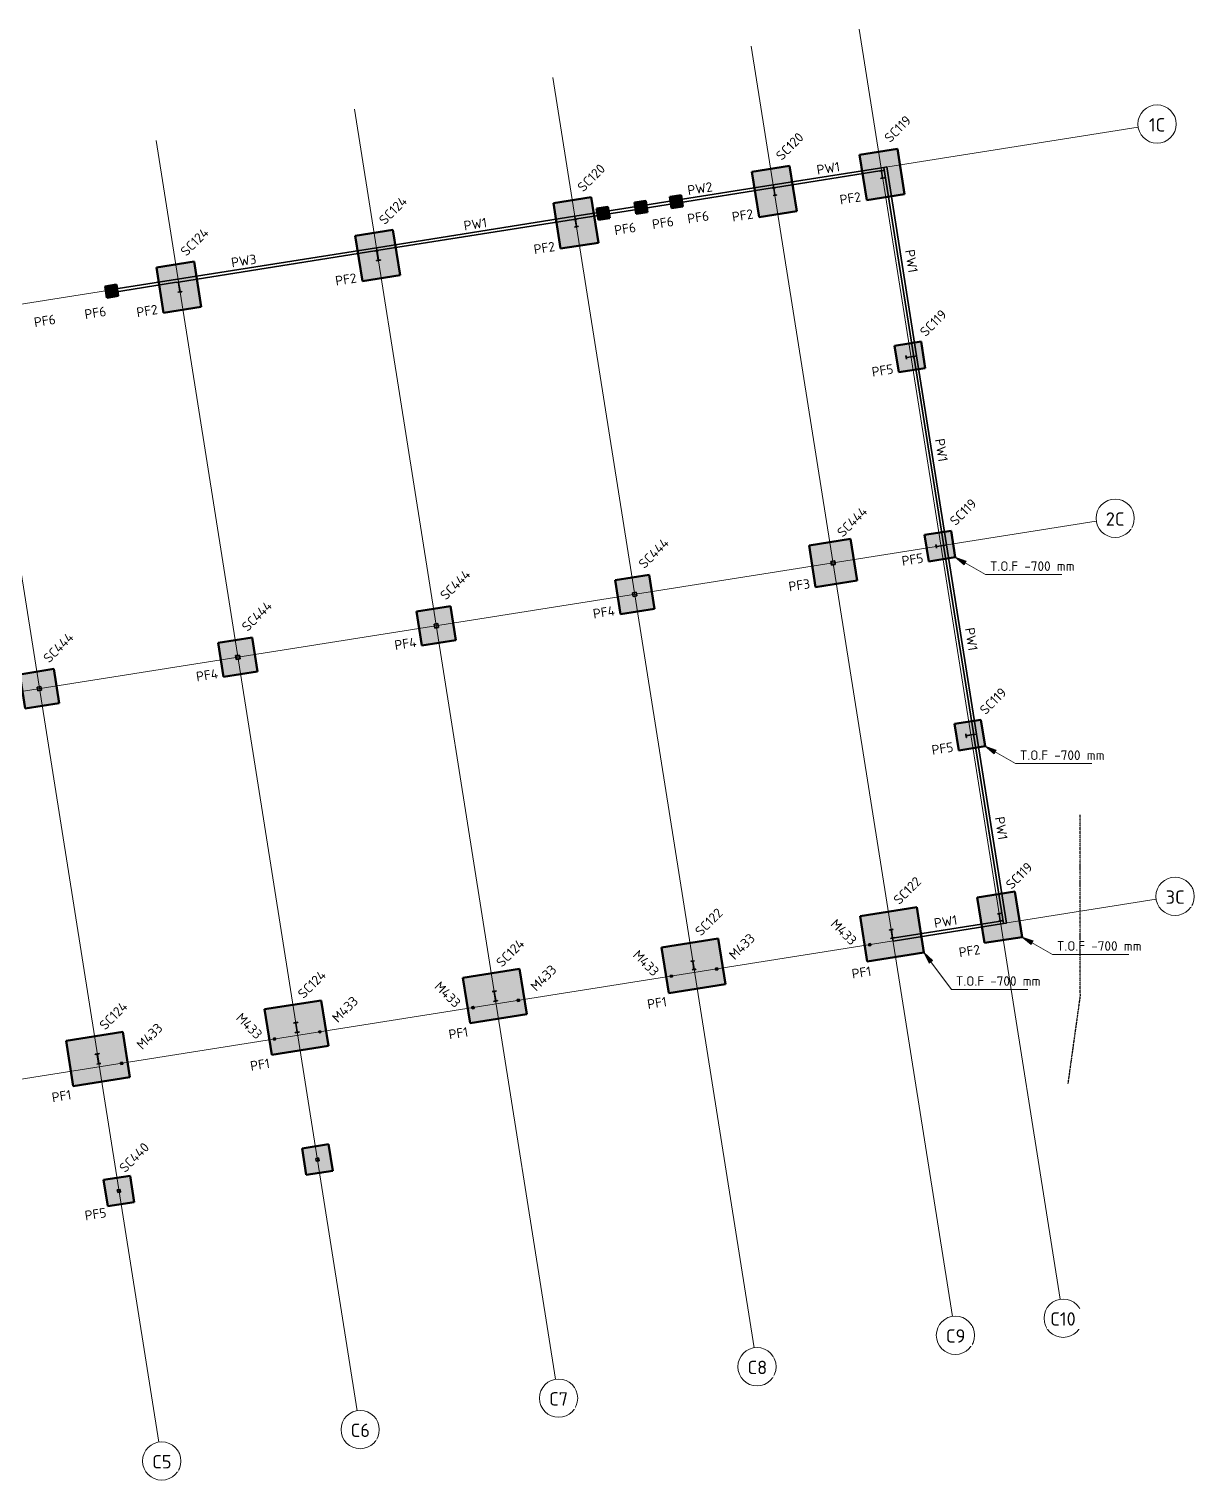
# Model space of a CAD drawing. Header units: millimetres. Extents: x 705 to 138461, y 9938 to 4059809.
# Drawn here: x 77425 to 138461, y 3983849 to 4059809 of the extents above; entities that cross this region are included whole.
import ezdxf

# ---------------------------------------------------------------- set-up
doc = ezdxf.new("R2010")
doc.units = ezdxf.units.MM
doc.linetypes.add('Boundary', pattern=[16, 5, -2, 5, -2, 0, -2])
doc.linetypes.add('Hidden Half', pattern=[3, 2, -1])
for name, color, linetype, lineweight in [('A-200-A_WALL', 211, 'Continuous', 18), ('A-200-M_WALL_EXT', 113, 'Continuous', 13), ('C-910-M_SITE_BOUND', 91, 'Boundary', 25), ('S-160-A_FOUND', 171, 'Continuous', 18), ('S-160-M_FOUND', 171, 'Continuous', 13), ('S-280-A_COLUMN', 171, 'Continuous', 18), ('S-280-M_COLUMN', 52, 'Continuous', 13), ('S-280-MH_COLUMN', 52, 'Hidden Half', 13), ('Z-030-M_GRID', 191, 'Continuous', 13), ('Z-033_T_GRIDREF', 31, 'Continuous', 13), ('Z-046-A_SPOT_ELEV', 111, 'Continuous', 13)]:
    doc.layers.add(name, color=color, linetype=linetype, lineweight=lineweight)
doc.styles.add('ISOCPEUR_1', font='isocpeur.ttf', dxfattribs={"height": 700})
doc.styles.add('ISOCPEUR_2', font='isocpeur.ttf', dxfattribs={"height": 500})

# ---------------------------------------------------------------- blocks, each defined once
blk = doc.blocks.new('NRP_Column-Steel-SHS - SC444 - 200x200x6_0SHS-3967239-S1_001 - FOUNDATION PLAN - PART 3')
at = {"layer": 'S-280-M_COLUMN', "lineweight": 35}
for p, q in [((100, 100), (-100, 100)), ((-100, 100), (-100, -100)), ((-94, -94), (-94, 94)), ((-94, 94), (94, 94)), ((94, 94), (94, -94)), ((100, -100), (100, 100)), ((-100, -100), (100, -100)), ((94, -94), (-94, -94))]:
    blk.add_line(p, q, dxfattribs=at)
blk = doc.blocks.new('NRP_Column-Steel-SHS - SC444 - 200x200x6_0SHS-3967240-S1_001 - FOUNDATION PLAN - PART 3')
at = {"layer": 'S-280-M_COLUMN', "lineweight": 35}
for p, q in [((100, 100), (-100, 100)), ((-100, 100), (-100, -100)), ((-94, -94), (-94, 94)), ((-94, 94), (94, 94)), ((94, 94), (94, -94)), ((100, -100), (100, 100)), ((-100, -100), (100, -100)), ((94, -94), (-94, -94))]:
    blk.add_line(p, q, dxfattribs=at)
blk = doc.blocks.new('NRP_Column-Steel-SHS - SC444 - 200x200x6_0SHS-3926509-S1_001 - FOUNDATION PLAN - PART 3')
at = {"layer": 'S-280-M_COLUMN', "lineweight": 35}
for p, q in [((100, 100), (-100, 100)), ((-100, 100), (-100, -100)), ((-94, -94), (-94, 94)), ((-94, 94), (94, 94)), ((94, 94), (94, -94)), ((100, -100), (100, 100)), ((-100, -100), (100, -100)), ((94, -94), (-94, -94))]:
    blk.add_line(p, q, dxfattribs=at)
blk = doc.blocks.new('NRP_Column-Steel-SHS - SC440 - 150x150x5_0SHS-4139702-S1_001 - FOUNDATION PLAN - PART 3')
at = {"layer": 'S-280-M_COLUMN', "lineweight": 35}
for p, q in [((75, 75), (-75, 75)), ((-75, 75), (-75, -75)), ((-70, -70), (-70, 70)), ((-70, 70), (70, 70)), ((70, 70), (70, -70)), ((75, -75), (75, 75)), ((-75, -75), (75, -75)), ((70, -70), (-70, -70))]:
    blk.add_line(p, q, dxfattribs=at)
blk = doc.blocks.new('NRP_Foundation-Pad Footing Fibre _v2_ - PF4 -1800 x 1800 x 400d-3893011-S1_001 - FOUNDATION PLAN - PART 3')
at = {"layer": 'S-160-M_FOUND', "linetype": 'Hidden Half', "lineweight": 50}
blk.add_hatch(color=256, dxfattribs=at).paths.add_polyline_path([(-850, 550), (-850, -1250), (950, -1250), (950, 550), (604, 550)])
at = {"layer": 'S-160-M_FOUND', "lineweight": 50}
for p, q in [((950, 550), (-850, 550)), ((-850, 550), (-850, -1250)), ((950, -1250), (950, 550)), ((-850, -1250), (950, -1250))]:
    blk.add_line(p, q, dxfattribs=at)
blk = doc.blocks.new('NRP_Foundation-Pad Footing Fibre _v2_ - PF3 - 2200 x 2200 x 800d-3893009-S1_001 - FOUNDATION PLAN - PART 3')
at = {"layer": 'S-160-M_FOUND', "linetype": 'Hidden Half', "lineweight": 50}
blk.add_hatch(color=256, dxfattribs=at).paths.add_polyline_path([(1150, 750), (-1050, 750), (-1050, -1450), (1150, -1450)])
at = {"layer": 'S-160-M_FOUND', "lineweight": 50}
for p, q in [((1150, 750), (-1050, 750)), ((-1050, 750), (-1050, -1450)), ((1150, -1450), (1150, 750)), ((-1050, -1450), (1150, -1450))]:
    blk.add_line(p, q, dxfattribs=at)
blk = doc.blocks.new('NRP_Foundation-Pad Footing Fibre _v2_ - PF5 -1400 x 1400 x 400d-3893014-S1_001 - FOUNDATION PLAN - PART 3')
at = {"layer": 'S-160-M_FOUND', "linetype": 'Hidden Half', "lineweight": 50}
blk.add_hatch(color=256, dxfattribs=at).paths.add_polyline_path([(750, 350), (-650, 350), (-650, -1050), (750, -1050)])
at = {"layer": 'S-160-M_FOUND', "lineweight": 50}
for p, q in [((750, 350), (-650, 350)), ((-650, 350), (-650, -1050)), ((750, -1050), (750, 350)), ((-650, -1050), (750, -1050))]:
    blk.add_line(p, q, dxfattribs=at)
blk = doc.blocks.new('NRP_Foundation-Pad Footing Fibre _v2_ - PF2 -2400 x 2000 x 600d-3893007-S1_001 - FOUNDATION PLAN - PART 3')
at = {"layer": 'S-160-M_FOUND', "linetype": 'Hidden Half', "lineweight": 50}
blk.add_hatch(color=256, dxfattribs=at).paths.add_polyline_path([(1250, -1350), (1250, 650), (-1150, 650), (-1150, -1350)])
at = {"layer": 'S-160-M_FOUND', "lineweight": 50}
for p, q in [((1250, 650), (-1150, 650)), ((-1150, 650), (-1150, -1350)), ((1250, -1350), (1250, 650)), ((-1150, -1350), (1250, -1350))]:
    blk.add_line(p, q, dxfattribs=at)
blk = doc.blocks.new('NRP_Column-Steel-SHS - M433 - 100x100x5_0SHS-4136156-S1_001 - FOUNDATION PLAN - PART 3')
at = {"layer": 'S-280-M_COLUMN', "lineweight": 35}
for p, q in [((50, 50), (-50, 50)), ((-50, 50), (-50, -50)), ((-45, -45), (-45, 45)), ((-45, 45), (45, 45)), ((45, 45), (45, -45)), ((50, -50), (50, 50)), ((-50, -50), (50, -50)), ((45, -45), (-45, -45))]:
    blk.add_line(p, q, dxfattribs=at)
blk = doc.blocks.new('NRP_Column-Steel-UB - SC122 - 460UB74_6-4245416-S1_001 - FOUNDATION PLAN - PART 3')
at = {"layer": 'S-280-M_COLUMN', "lineweight": 35}
for p, q in [((95, 457.4), (-95, 457.4)), ((-95, 457.4), (-95, 442.9)), ((-95, 442.9), (-15.95, 442.9)), ((-15.95, 14.5), (-95, 14.5)), ((-95, 14.5), (-95, 0)), ((-95, 0), (95, 0)), ((-4.55, 431.5), (-4.55, 25.9)), ((4.55, 25.9), (4.55, 431.5)), ((15.95, 442.9), (95, 442.9)), ((95, 14.5), (15.95, 14.5)), ((95, 442.9), (95, 457.4)), ((95, 0), (95, 14.5))]:
    blk.add_line(p, q, dxfattribs=at)
for centre, start, end in [((-15.95, 431.5), 0, 90), ((-15.95, 25.9), 270, 0), ((15.95, 431.5), 90, 180), ((15.95, 25.9), 180, 270)]:
    blk.add_arc(centre, 11.4, start, end, dxfattribs=at)
at = {"layer": 'S-280-MH_COLUMN', "lineweight": 35}
for centre, start, end in [((-15.95, 431.5), 0, 90), ((-15.95, 25.9), 270, 0), ((15.95, 431.5), 90, 180), ((15.95, 25.9), 180, 270)]:
    blk.add_arc(centre, 11.4, start, end, dxfattribs=at)
blk = doc.blocks.new('NRP_Column-Steel-UB - SC120 - 410UB59_7-V2-S1_001 - FOUNDATION PLAN - PART 3')
at = {"layer": 'S-280-M_COLUMN', "lineweight": 35}
for p, q in [((89, 406.4), (-89, 406.4)), ((-89, 406.4), (-89, 393.6)), ((-89, 393.6), (-15.3, 393.6)), ((-15.3, 12.8), (-89, 12.8)), ((-89, 12.8), (-89, 0)), ((-89, 0), (89, 0)), ((-3.9, 382.2), (-3.9, 24.2)), ((3.9, 24.2), (3.9, 382.2)), ((15.3, 393.6), (89, 393.6)), ((89, 12.8), (15.3, 12.8)), ((89, 393.6), (89, 406.4)), ((89, 0), (89, 12.8))]:
    blk.add_line(p, q, dxfattribs=at)
for centre, start, end in [((-15.3, 382.2), 0, 90), ((-15.3, 24.2), 270, 0), ((15.3, 382.2), 90, 180), ((15.3, 24.2), 180, 270)]:
    blk.add_arc(centre, 11.4, start, end, dxfattribs=at)
at = {"layer": 'S-280-MH_COLUMN', "lineweight": 35}
for centre, start, end in [((-15.3, 382.2), 0, 90), ((-15.3, 24.2), 270, 0), ((15.3, 382.2), 90, 180), ((15.3, 24.2), 180, 270)]:
    blk.add_arc(centre, 11.4, start, end, dxfattribs=at)
blk = doc.blocks.new('NRP_Column-Steel-UB - SC122 - 460UB74_6-V1-S1_001 - FOUNDATION PLAN - PART 3')
at = {"layer": 'S-280-M_COLUMN', "lineweight": 35}
for p, q in [((95, 457.4), (-95, 457.4)), ((-95, 457.4), (-95, 442.9)), ((-95, 442.9), (-15.95, 442.9)), ((-15.95, 14.5), (-95, 14.5)), ((-95, 14.5), (-95, 0)), ((-95, 0), (95, 0)), ((-4.55, 431.5), (-4.55, 25.9)), ((4.55, 25.9), (4.55, 431.5)), ((15.95, 442.9), (95, 442.9)), ((95, 14.5), (15.95, 14.5)), ((95, 442.9), (95, 457.4)), ((95, 0), (95, 14.5))]:
    blk.add_line(p, q, dxfattribs=at)
for centre, start, end in [((-15.95, 431.5), 0, 90), ((-15.95, 25.9), 270, 0), ((15.95, 431.5), 90, 180), ((15.95, 25.9), 180, 270)]:
    blk.add_arc(centre, 11.4, start, end, dxfattribs=at)
at = {"layer": 'S-280-MH_COLUMN', "lineweight": 35}
for centre, start, end in [((-15.95, 431.5), 0, 90), ((-15.95, 25.9), 270, 0), ((15.95, 431.5), 90, 180), ((15.95, 25.9), 180, 270)]:
    blk.add_arc(centre, 11.4, start, end, dxfattribs=at)
blk = doc.blocks.new('NRP_Column-Steel-UB - SC124 - 530UB82_0-V3-S1_001 - FOUNDATION PLAN - PART 3')
at = {"layer": 'S-280-M_COLUMN', "lineweight": 35}
for p, q in [((104.5, 528.2), (-104.5, 528.2)), ((-104.5, 528.2), (-104.5, 515)), ((-104.5, 515), (-18.8, 515)), ((-18.8, 13.2), (-104.5, 13.2)), ((-104.5, 13.2), (-104.5, 0)), ((-104.5, 0), (104.5, 0)), ((-4.8, 501), (-4.8, 27.2)), ((4.8, 27.2), (4.8, 501)), ((18.8, 515), (104.5, 515)), ((104.5, 13.2), (18.8, 13.2)), ((104.5, 515), (104.5, 528.2)), ((104.5, 0), (104.5, 13.2))]:
    blk.add_line(p, q, dxfattribs=at)
for centre, start, end in [((-18.8, 501), 0, 90), ((-18.8, 27.2), 270, 0), ((18.8, 501), 90, 180), ((18.8, 27.2), 180, 270)]:
    blk.add_arc(centre, 14, start, end, dxfattribs=at)
at = {"layer": 'S-280-MH_COLUMN', "lineweight": 35}
for centre, start, end in [((-18.8, 501), 0, 90), ((-18.8, 27.2), 270, 0), ((18.8, 501), 90, 180), ((18.8, 27.2), 180, 270)]:
    blk.add_arc(centre, 14, start, end, dxfattribs=at)
blk = doc.blocks.new('NRP_Column-Steel-UB - SC119 - 410UB53_7-4245417-S1_001 - FOUNDATION PLAN - PART 3')
at = {"layer": 'S-280-M_COLUMN', "lineweight": 35}
for p, q in [((89, 402.6), (-89, 402.6)), ((-89, 402.6), (-89, 391.7)), ((-89, 391.7), (-15.2, 391.7)), ((-15.2, 10.9), (-89, 10.9)), ((-89, 10.9), (-89, 0)), ((-89, 0), (89, 0)), ((-3.8, 380.3), (-3.8, 22.3)), ((3.8, 22.3), (3.8, 380.3)), ((15.2, 391.7), (89, 391.7)), ((89, 10.9), (15.2, 10.9)), ((89, 391.7), (89, 402.6)), ((89, 0), (89, 10.9))]:
    blk.add_line(p, q, dxfattribs=at)
for centre, start, end in [((-15.2, 380.3), 0, 90), ((-15.2, 22.3), 270, 0), ((15.2, 380.3), 90, 180), ((15.2, 22.3), 180, 270)]:
    blk.add_arc(centre, 11.4, start, end, dxfattribs=at)
at = {"layer": 'S-280-MH_COLUMN', "lineweight": 35}
for centre, start, end in [((-15.2, 380.3), 0, 90), ((-15.2, 22.3), 270, 0), ((15.2, 380.3), 90, 180), ((15.2, 22.3), 180, 270)]:
    blk.add_arc(centre, 11.4, start, end, dxfattribs=at)
blk = doc.blocks.new('NRP_Column-Steel-UB - SC119 - 410UB53_7-4109970-S1_001 - FOUNDATION PLAN - PART 3')
at = {"layer": 'S-280-M_COLUMN', "lineweight": 35}
for p, q in [((89, 402.6), (-89, 402.6)), ((-89, 402.6), (-89, 391.7)), ((-89, 391.7), (-15.2, 391.7)), ((-15.2, 10.9), (-89, 10.9)), ((-89, 10.9), (-89, 0)), ((-89, 0), (89, 0)), ((-3.8, 380.3), (-3.8, 22.3)), ((3.8, 22.3), (3.8, 380.3)), ((15.2, 391.7), (89, 391.7)), ((89, 10.9), (15.2, 10.9)), ((89, 391.7), (89, 402.6)), ((89, 0), (89, 10.9))]:
    blk.add_line(p, q, dxfattribs=at)
for centre, start, end in [((-15.2, 380.3), 0, 90), ((-15.2, 22.3), 270, 0), ((15.2, 380.3), 90, 180), ((15.2, 22.3), 180, 270)]:
    blk.add_arc(centre, 11.4, start, end, dxfattribs=at)
at = {"layer": 'S-280-MH_COLUMN', "lineweight": 35}
for centre, start, end in [((-15.2, 380.3), 0, 90), ((-15.2, 22.3), 270, 0), ((15.2, 380.3), 90, 180), ((15.2, 22.3), 180, 270)]:
    blk.add_arc(centre, 11.4, start, end, dxfattribs=at)
blk = doc.blocks.new('NRP_Column-Steel-UB - SC119 - 410UB53_7-4245418-S1_001 - FOUNDATION PLAN - PART 3')
at = {"layer": 'S-280-M_COLUMN', "lineweight": 35}
for p, q in [((89, 402.6), (-89, 402.6)), ((-89, 402.6), (-89, 391.7)), ((-89, 391.7), (-15.2, 391.7)), ((-15.2, 10.9), (-89, 10.9)), ((-89, 10.9), (-89, 0)), ((-89, 0), (89, 0)), ((-3.8, 380.3), (-3.8, 22.3)), ((3.8, 22.3), (3.8, 380.3)), ((15.2, 391.7), (89, 391.7)), ((89, 10.9), (15.2, 10.9)), ((89, 391.7), (89, 402.6)), ((89, 0), (89, 10.9))]:
    blk.add_line(p, q, dxfattribs=at)
for centre, start, end in [((-15.2, 380.3), 0, 90), ((-15.2, 22.3), 270, 0), ((15.2, 380.3), 90, 180), ((15.2, 22.3), 180, 270)]:
    blk.add_arc(centre, 11.4, start, end, dxfattribs=at)
at = {"layer": 'S-280-MH_COLUMN', "lineweight": 35}
for centre, start, end in [((-15.2, 380.3), 0, 90), ((-15.2, 22.3), 270, 0), ((15.2, 380.3), 90, 180), ((15.2, 22.3), 180, 270)]:
    blk.add_arc(centre, 11.4, start, end, dxfattribs=at)
blk = doc.blocks.new('NRP_Column-Steel-UB - SC119 - 410UB53_7-4245419-S1_001 - FOUNDATION PLAN - PART 3')
at = {"layer": 'S-280-M_COLUMN', "lineweight": 35}
for p, q in [((89, 402.6), (-89, 402.6)), ((-89, 402.6), (-89, 391.7)), ((-89, 391.7), (-15.2, 391.7)), ((-15.2, 10.9), (-89, 10.9)), ((-89, 10.9), (-89, 0)), ((-89, 0), (89, 0)), ((-3.8, 380.3), (-3.8, 22.3)), ((3.8, 22.3), (3.8, 380.3)), ((15.2, 391.7), (89, 391.7)), ((89, 10.9), (15.2, 10.9)), ((89, 391.7), (89, 402.6)), ((89, 0), (89, 10.9))]:
    blk.add_line(p, q, dxfattribs=at)
for centre, start, end in [((-15.2, 380.3), 0, 90), ((-15.2, 22.3), 270, 0), ((15.2, 380.3), 90, 180), ((15.2, 22.3), 180, 270)]:
    blk.add_arc(centre, 11.4, start, end, dxfattribs=at)
at = {"layer": 'S-280-MH_COLUMN', "lineweight": 35}
for centre, start, end in [((-15.2, 380.3), 0, 90), ((-15.2, 22.3), 270, 0), ((15.2, 380.3), 90, 180), ((15.2, 22.3), 180, 270)]:
    blk.add_arc(centre, 11.4, start, end, dxfattribs=at)
blk = doc.blocks.new('NRP_Column-Steel-UB - SC119 - 410UB53_7-3967243-S1_001 - FOUNDATION PLAN - PART 3')
at = {"layer": 'S-280-M_COLUMN', "lineweight": 35}
for p, q in [((89, 402.6), (-89, 402.6)), ((-89, 402.6), (-89, 391.7)), ((-89, 391.7), (-15.2, 391.7)), ((-15.2, 10.9), (-89, 10.9)), ((-89, 10.9), (-89, 0)), ((-89, 0), (89, 0)), ((-3.8, 380.3), (-3.8, 22.3)), ((3.8, 22.3), (3.8, 380.3)), ((15.2, 391.7), (89, 391.7)), ((89, 10.9), (15.2, 10.9)), ((89, 391.7), (89, 402.6)), ((89, 0), (89, 10.9))]:
    blk.add_line(p, q, dxfattribs=at)
for centre, start, end in [((-15.2, 380.3), 0, 90), ((-15.2, 22.3), 270, 0), ((15.2, 380.3), 90, 180), ((15.2, 22.3), 180, 270)]:
    blk.add_arc(centre, 11.4, start, end, dxfattribs=at)
at = {"layer": 'S-280-MH_COLUMN', "lineweight": 35}
for centre, start, end in [((-15.2, 380.3), 0, 90), ((-15.2, 22.3), 270, 0), ((15.2, 380.3), 90, 180), ((15.2, 22.3), 180, 270)]:
    blk.add_arc(centre, 11.4, start, end, dxfattribs=at)
blk = doc.blocks.new('Family - ___-3870354-S1_001 - FOUNDATION PLAN - PART 3')
at = {"layer": 'C-910-M_SITE_BOUND'}
for q in [(-2226983, 4018760), (-2227635, 4004696)]:
    blk.add_line((-2226983, 4009382), q, dxfattribs=at)
blk = doc.blocks.new('Grid - NRP_Grid-Head-320187-S1_001 - FOUNDATION PLAN - PART 3')
at = {"layer": 'Z-033_T_GRIDREF'}
blk.add_circle((0, 0), 5, dxfattribs=at)

msp = doc.modelspace()

# ---------------------------------------------------------------- hatches: boundary and pattern name
at = {"layer": 'S-160-M_FOUND'}
for points in [[(106804, 4051019), (104829, 4050706), (105204, 4048336), (107180, 4048649)], [(111592, 4050540), (111498, 4051133), (110905, 4051039), (110999, 4050447)], [(107773, 4049936), (107679, 4050528), (107087, 4050434), (107181, 4049842)], [(109749, 4050248), (109655, 4050841), (109062, 4050747), (109156, 4050155)], [(82088, 4045867), (81994, 4046460), (81401, 4046366), (81495, 4045773)], [(121228, 4011089), (124192, 4011558), (123816, 4013928), (120853, 4013459)], [(110858, 4009446), (113821, 4009915), (113445, 4012286), (110482, 4011816)], [(100477, 4007865), (103440, 4008335), (103065, 4010705), (100102, 4010236)], [(90106, 4006223), (93070, 4006692), (92694, 4009062), (89731, 4008593)], [(79736, 4004580), (82699, 4005049), (82323, 4007420), (79360, 4006951), (79647, 4005141)]]:
    msp.add_hatch(color=256, dxfattribs=at).paths.add_polyline_path(points)
at = {"layer": 'Z-046-A_SPOT_ELEV', "lineweight": 18}
for points in [[(125828, 4032217), (126295, 4031825), (126401, 4032009)], [(127393, 4022340), (127860, 4021948), (127965, 4022132)], [(129327, 4012371), (129794, 4011980), (129900, 4012163)], [(124192, 4011558), (124464, 4011013), (124634, 4011139)]]:
    msp.add_hatch(color=256, dxfattribs=at).paths.add_polyline_path(points)

# ---------------------------------------------------------------- linework, layer by layer
at = {"layer": 'A-200-M_WALL_EXT', "lineweight": 35}
for p, q in [((122098, 4052584), (116320, 4051669)), ((122246, 4052608), (122098, 4052584)), ((122098, 4052584), (123648, 4042795)), ((122121, 4052436), (122098, 4052584)), ((123810, 4042731), (122246, 4052608)), ((116431, 4051535), (121885, 4052399)), ((122061, 4052426), (122121, 4052436)), ((116320, 4051669), (111237, 4050864)), ((111260, 4050716), (116255, 4051507)), ((116343, 4051521), (116320, 4051669)), ((116320, 4051669), (116343, 4051521)), ((109394, 4050572), (105949, 4050026)), ((106060, 4049892), (109417, 4050424)), ((109417, 4050424), (109394, 4050572)), ((111237, 4050864), (111260, 4050716)), ((105949, 4050026), (95578, 4048384)), ((95705, 4048252), (105884, 4049864)), ((105949, 4050026), (105972, 4049878)), ((105972, 4049878), (105949, 4050026)), ((95578, 4048384), (81757, 4046195)), ((85334, 4046609), (95498, 4048219)), ((95578, 4048384), (95602, 4048236)), ((95602, 4048236), (95578, 4048384)), ((81781, 4046046), (85128, 4046577)), ((81757, 4046195), (81781, 4046046)), ((123810, 4042731), (123662, 4042707)), ((123662, 4042707), (123810, 4042731)), ((123676, 4042619), (125212, 4032918)), ((125375, 4032854), (123810, 4042731)), ((125226, 4032830), (125375, 4032854)), ((125240, 4032742), (126777, 4023041)), ((126939, 4022977), (125375, 4032854)), ((126791, 4022953), (126939, 4022977)), ((126805, 4022866), (128355, 4013077)), ((128503, 4013100), (126939, 4022977)), ((122577, 4012161), (128355, 4013077)), ((128096, 4013187), (122648, 4012324)), ((128332, 4013225), (128272, 4013215)), ((128355, 4013077), (128332, 4013225)), ((128355, 4013077), (128503, 4013100)), ((122554, 4012310), (122577, 4012161))]:
    msp.add_line(p, q, dxfattribs=at)
at = {"layer": 'A-200-M_WALL_EXT', "color": 250, "lineweight": 35}
for p, q in [((109394, 4050572), (111237, 4050864)), ((111260, 4050716), (109417, 4050424))]:
    msp.add_line(p, q, dxfattribs=at)
at = {"layer": 'S-160-M_FOUND', "lineweight": 50}
for p, q in [((106804, 4051019), (104829, 4050706)), ((107180, 4048649), (106804, 4051019)), ((111498, 4051133), (110905, 4051039)), ((110905, 4051039), (110999, 4050447)), ((111592, 4050540), (111498, 4051133)), ((104829, 4050706), (105204, 4048336)), ((107679, 4050528), (107087, 4050434)), ((107087, 4050434), (107181, 4049842)), ((107773, 4049936), (107679, 4050528)), ((109655, 4050841), (109062, 4050747)), ((109062, 4050747), (109156, 4050155)), ((109156, 4050155), (109749, 4050248)), ((109749, 4050248), (109655, 4050841)), ((110999, 4050447), (111592, 4050540)), ((107181, 4049842), (107773, 4049936)), ((105204, 4048336), (107180, 4048649)), ((81994, 4046460), (81401, 4046366)), ((82088, 4045867), (81994, 4046460)), ((81401, 4046366), (81495, 4045773)), ((81495, 4045773), (82088, 4045867)), ((123816, 4013928), (120853, 4013459)), ((124192, 4011558), (123816, 4013928)), ((120853, 4013459), (121228, 4011089)), ((113445, 4012286), (110482, 4011816)), ((113821, 4009915), (113445, 4012286)), ((110482, 4011816), (110858, 4009446)), ((121228, 4011089), (124192, 4011558)), ((103065, 4010705), (100102, 4010236)), ((103440, 4008335), (103065, 4010705)), ((100102, 4010236), (100477, 4007865)), ((110858, 4009446), (113821, 4009915)), ((92694, 4009062), (89731, 4008593)), ((89731, 4008593), (90106, 4006223)), ((93070, 4006692), (92694, 4009062)), ((100477, 4007865), (103440, 4008335)), ((82323, 4007420), (79360, 4006951)), ((79360, 4006951), (79736, 4004580)), ((82699, 4005049), (82323, 4007420)), ((90106, 4006223), (93070, 4006692)), ((79736, 4004580), (82699, 4005049))]:
    msp.add_line(p, q, dxfattribs=at)
at = {"layer": 'Z-030-M_GRID'}
for p, q in [((131313, 3993443), (120801, 4059809)), ((125683, 3992551), (115172, 4058917)), ((115313, 3990908), (104801, 4057274)), ((104942, 3989266), (94430, 4055632)), ((32100, 4038329), (135391, 4054690)), ((94571, 3987623), (84059, 4053989)), ((84200, 3985981), (73689, 4052347))]:
    msp.add_line(p, q, dxfattribs=at)
at = {"layer": 'Z-046-A_SPOT_ELEV', "lineweight": 18}
for p, q in [((125828, 4032217), (126295, 4031825)), ((126401, 4032009), (125828, 4032217)), ((125828, 4032217), (127407, 4031306)), ((126295, 4031825), (126401, 4032009)), ((127407, 4031306), (131409, 4031306)), ((127393, 4022340), (127860, 4021948)), ((127965, 4022132), (127393, 4022340)), ((127393, 4022340), (128971, 4021429)), ((127860, 4021948), (127965, 4022132)), ((128971, 4021429), (132973, 4021429)), ((129327, 4012371), (129794, 4011980)), ((129900, 4012163), (129327, 4012371)), ((129327, 4012371), (130906, 4011460)), ((124192, 4011558), (124464, 4011013)), ((124634, 4011139), (124192, 4011558)), ((124192, 4011558), (125626, 4009628)), ((129794, 4011980), (129900, 4012163)), ((130906, 4011460), (134908, 4011460)), ((124464, 4011013), (124634, 4011139)), ((125626, 4009628), (129628, 4009628))]:
    msp.add_line(p, q, dxfattribs=at)

# ---------------------------------------------------------------- block references
at = {"layer": 'C-910-M_SITE_BOUND'}
msp.add_blockref('Family - ___-3870354-S1_001 - FOUNDATION PLAN - PART 3', (2359349, 0), dxfattribs=at)
at = {"layer": 'S-160-M_FOUND', "lineweight": 50}
for name, p, rotation in [('NRP_Foundation-Pad Footing Fibre _v2_ - PF2 -2400 x 2000 x 600d-3893007-S1_001 - FOUNDATION PLAN - PART 3', (121667, 4052110), 99.00032838814495), ('NRP_Foundation-Pad Footing Fibre _v2_ - PF2 -2400 x 2000 x 600d-3893007-S1_001 - FOUNDATION PLAN - PART 3', (116037, 4051216), 99.00032838817995), ('NRP_Foundation-Pad Footing Fibre _v2_ - PF2 -2400 x 2000 x 600d-3893007-S1_001 - FOUNDATION PLAN - PART 3', (95305, 4047871), 99.00032838820574), ('NRP_Foundation-Pad Footing Fibre _v2_ - PF2 -2400 x 2000 x 600d-3893007-S1_001 - FOUNDATION PLAN - PART 3', (84914, 4046225), 99.00032838820574), ('NRP_Foundation-Pad Footing Fibre _v2_ - PF5 -1400 x 1400 x 400d-3893014-S1_001 - FOUNDATION PLAN - PART 3', (123125, 4042572), 99.00032838816618), ('NRP_Foundation-Pad Footing Fibre _v2_ - PF5 -1400 x 1400 x 400d-3893014-S1_001 - FOUNDATION PLAN - PART 3', (124690, 4032695), 99.0003283881672), ('NRP_Foundation-Pad Footing Fibre _v2_ - PF3 - 2200 x 2200 x 800d-3893009-S1_001 - FOUNDATION PLAN - PART 3', (119111, 4031811), 99.0003283881442), ('NRP_Foundation-Pad Footing Fibre _v2_ - PF4 -1800 x 1800 x 400d-3893011-S1_001 - FOUNDATION PLAN - PART 3', (108740, 4030168), 99.0003283881442), ('NRP_Foundation-Pad Footing Fibre _v2_ - PF4 -1800 x 1800 x 400d-3893011-S1_001 - FOUNDATION PLAN - PART 3', (98369, 4028526), 99.0003283881442), ('NRP_Foundation-Pad Footing Fibre _v2_ - PF4 -1800 x 1800 x 400d-3893011-S1_001 - FOUNDATION PLAN - PART 3', (87998, 4026883), 99.0003283881442), ('NRP_Foundation-Pad Footing Fibre _v2_ - PF4 -1800 x 1800 x 400d-3893011-S1_001 - FOUNDATION PLAN - PART 3', (77628, 4025241), 99.0003283881442), ('NRP_Foundation-Pad Footing Fibre _v2_ - PF5 -1400 x 1400 x 400d-3893014-S1_001 - FOUNDATION PLAN - PART 3', (126254, 4022818), 99.0003283881672), ('NRP_Foundation-Pad Footing Fibre _v2_ - PF2 -2400 x 2000 x 600d-3893007-S1_001 - FOUNDATION PLAN - PART 3', (127814, 4013296), 99.00032838814495), ('NRP_Foundation-Pad Footing Fibre _v2_ - PF5 -1400 x 1400 x 400d-3893014-S1_001 - FOUNDATION PLAN - PART 3', (92388, 4001082), 9.000328388145267), ('NRP_Foundation-Pad Footing Fibre _v2_ - PF5 -1400 x 1400 x 400d-3893014-S1_001 - FOUNDATION PLAN - PART 3', (82018, 3999439), 9.000328388145267)]:
    msp.add_blockref(name, p, dxfattribs=dict(at, rotation=rotation))
at = {"layer": 'S-280-M_COLUMN', "lineweight": 35}
for name, p, rotation in [('NRP_Column-Steel-SHS - SC444 - 200x200x6_0SHS-3926509-S1_001 - FOUNDATION PLAN - PART 3', (119448, 4031916), 9.000328388097001), ('NRP_Column-Steel-SHS - SC444 - 200x200x6_0SHS-3967240-S1_001 - FOUNDATION PLAN - PART 3', (109078, 4030273), 9.000328388097001), ('NRP_Column-Steel-SHS - SC444 - 200x200x6_0SHS-3967240-S1_001 - FOUNDATION PLAN - PART 3', (98707, 4028630), 9.000328388097001), ('NRP_Column-Steel-SHS - SC444 - 200x200x6_0SHS-3967239-S1_001 - FOUNDATION PLAN - PART 3', (88336, 4026988), 9.000328388097001), ('NRP_Column-Steel-SHS - SC444 - 200x200x6_0SHS-3967239-S1_001 - FOUNDATION PLAN - PART 3', (77965, 4025345), 9.000328388097001), ('NRP_Column-Steel-SHS - M433 - 100x100x5_0SHS-4136156-S1_001 - FOUNDATION PLAN - PART 3', (121363, 4011969), 9.000328388147217), ('NRP_Column-Steel-SHS - M433 - 100x100x5_0SHS-4136156-S1_001 - FOUNDATION PLAN - PART 3', (113363, 4010702), 9.000328388147217), ('NRP_Column-Steel-SHS - M433 - 100x100x5_0SHS-4136156-S1_001 - FOUNDATION PLAN - PART 3', (110993, 4010327), 9.000328388147217), ('NRP_Column-Steel-SHS - M433 - 100x100x5_0SHS-4136156-S1_001 - FOUNDATION PLAN - PART 3', (100622, 4008684), 9.000328388147217), ('NRP_Column-Steel-SHS - M433 - 100x100x5_0SHS-4136156-S1_001 - FOUNDATION PLAN - PART 3', (102992, 4009059), 9.000328388147217), ('NRP_Column-Steel-SHS - M433 - 100x100x5_0SHS-4136156-S1_001 - FOUNDATION PLAN - PART 3', (90251, 4007041), 9.000328388147217), ('NRP_Column-Steel-SHS - M433 - 100x100x5_0SHS-4136156-S1_001 - FOUNDATION PLAN - PART 3', (92622, 4007417), 9.000328388147217), ('NRP_Column-Steel-SHS - M433 - 100x100x5_0SHS-4136156-S1_001 - FOUNDATION PLAN - PART 3', (82263, 4005776), 9.000328388147217), ('NRP_Column-Steel-SHS - SC440 - 150x150x5_0SHS-4139702-S1_001 - FOUNDATION PLAN - PART 3', (92493, 4000744), 9.000328388088137), ('NRP_Column-Steel-SHS - SC440 - 150x150x5_0SHS-4139702-S1_001 - FOUNDATION PLAN - PART 3', (82122, 3999101), 9.000328388088137)]:
    msp.add_blockref(name, p, dxfattribs=dict(at, rotation=rotation))
at = {"layer": 'S-280-MH_COLUMN', "lineweight": 35}
for name, p, rotation in [('NRP_Column-Steel-UB - SC119 - 410UB53_7-4109970-S1_001 - FOUNDATION PLAN - PART 3', (121973, 4052412), 189.0003283882161), ('NRP_Column-Steel-UB - SC120 - 410UB59_7-V2-S1_001 - FOUNDATION PLAN - PART 3', (116343, 4051521), 189.0003283882161), ('NRP_Column-Steel-UB - SC120 - 410UB59_7-V2-S1_001 - FOUNDATION PLAN - PART 3', (105972, 4049878), 189.0003283882161), ('NRP_Column-Steel-UB - SC124 - 530UB82_0-V3-S1_001 - FOUNDATION PLAN - PART 3', (95602, 4048236), 189.0003283882161), ('NRP_Column-Steel-UB - SC124 - 530UB82_0-V3-S1_001 - FOUNDATION PLAN - PART 3', (85231, 4046593), 189.0003283882161), ('NRP_Column-Steel-UB - SC119 - 410UB53_7-3967243-S1_001 - FOUNDATION PLAN - PART 3', (123662, 4042707), 99.00032838814715), ('NRP_Column-Steel-UB - SC119 - 410UB53_7-4245419-S1_001 - FOUNDATION PLAN - PART 3', (125226, 4032830), 99.00032838814715), ('NRP_Column-Steel-UB - SC119 - 410UB53_7-4245418-S1_001 - FOUNDATION PLAN - PART 3', (126791, 4022953), 99.00032838814715), ('NRP_Column-Steel-UB - SC119 - 410UB53_7-4245417-S1_001 - FOUNDATION PLAN - PART 3', (128184, 4013201), 9.000328388147217), ('NRP_Column-Steel-UB - SC122 - 460UB74_6-4245416-S1_001 - FOUNDATION PLAN - PART 3', (122554, 4012310), 9.000328388147217), ('NRP_Column-Steel-UB - SC122 - 460UB74_6-V1-S1_001 - FOUNDATION PLAN - PART 3', (112183, 4010667), 9.000328388147217), ('NRP_Column-Steel-UB - SC124 - 530UB82_0-V3-S1_001 - FOUNDATION PLAN - PART 3', (101812, 4009024), 9.000328388147217), ('NRP_Column-Steel-UB - SC124 - 530UB82_0-V3-S1_001 - FOUNDATION PLAN - PART 3', (91442, 4007382), 9.000328388147217), ('NRP_Column-Steel-UB - SC124 - 530UB82_0-V3-S1_001 - FOUNDATION PLAN - PART 3', (81071, 4005739), 9.000328388147217)]:
    msp.add_blockref(name, p, dxfattribs=dict(at, rotation=rotation))
at = {"layer": 'Z-033_T_GRIDREF'}
for p, xscale, yscale, zscale, rotation in [((136378, 4054846), 199.9999999999999, 199.9999999999999, 199.9999999999999, 279.0003283881443), ((134188, 4034250), 199.9999999999999, 199.9999999999999, 199.9999999999999, 279.0003283881443), ((137317, 4014496), 199.9999999999999, 199.9999999999999, 199.9999999999999, 279.0003283881445), ((131470, 3992455), 199.9999999999999, 199.9999999999999, 199.9999999999999, 9.000328388145308), ((125840, 3991563), 199.9999999999999, 199.9999999999999, 199.9999999999999, 9.000328388145673), ((115469, 3989921), 199.9999999999999, 199.9999999999999, 199.9999999999999, 9.000328388145347), ((105098, 3988278), 199.9999999999999, 199.9999999999999, 199.9999999999999, 9.00032838814547), ((94728, 3986636), 199.9999999999999, 199.9999999999999, 199.9999999999999, 9.00032838814604), ((84357, 3984993), 199.9999999999998, 199.9999999999998, 199.9999999999998, 9.000328388145512)]:
    msp.add_blockref('Grid - NRP_Grid-Head-320187-S1_001 - FOUNDATION PLAN - PART 3', p, dxfattribs=dict(at, xscale=xscale, yscale=yscale, zscale=zscale, rotation=rotation))

# ---------------------------------------------------------------- texts
at = {"layer": 'A-200-A_WALL', "lineweight": 13, "char_height": 500, "attachment_point": 1, "style": 'ISOCPEUR_2'}
for s, insert, width, rotation in [('PW1', (118551, 4052693), 1459.07, 9.00033), ('PW2', (111800, 4051623), 1587.34, 9.00033), ('PW1', (100106, 4049771), 1459.07, 9.00033), ('PW3', (87954, 4047846), 1587.34, 9.00033), ('PW1', (123694, 4048327), 1459.07, 279.00033), ('PW1', (125258, 4038450), 1459.07, 279.00033), ('PW1', (126823, 4028573), 1459.07, 279.00033), ('PW1', (128387, 4018696), 1459.07, 279.00033), ('PW1', (124685, 4013333), 1459.07, 9.00033)]:
    msp.add_mtext(s, dxfattribs=dict(at, insert=insert, width=width, rotation=rotation))
at = {"layer": 'S-160-A_FOUND', "lineweight": 13, "char_height": 500, "attachment_point": 1, "rotation": 9.00033, "style": 'ISOCPEUR_2'}
for s, insert, width in [('PF2', (119755, 4051130), 1346.83), ('PF6', (111793, 4050135), 1346.83), ('PF2', (114126, 4050236), 1346.83), ('PF6', (107975, 4049531), 1346.83), ('PF6', (109950, 4049844), 1346.83), ('PF2', (103765, 4048534), 1346.83), ('PF2', (93394, 4046891), 1346.83), ('PF6', (77647, 4044724), 1346.83), ('PF6', (80289, 4045142), 1346.83), ('PF2', (83003, 4045245), 1346.83), ('PF5', (121432, 4042133), 1346.83), ('PF5', (122997, 4032256), 1346.83), ('PF3', (117085, 4030915), 1346.83), ('PF4', (106861, 4029498), 1394.94), ('PF4', (96490, 4027855), 1394.94), ('PF4', (86119, 4026212), 1394.94), ('PF5', (124561, 4022379), 1346.83), ('PF2', (125984, 4011803), 1346.83), ('PF1', (120385, 4010686), 1218.56), ('PF1', (109700, 4009093), 1218.56), ('PF1', (99319, 4007513), 1218.56), ('PF1', (88949, 4005870), 1218.56), ('PF1', (78578, 4004227), 1218.56), ('PF5', (80299, 3998054), 1346.83)]:
    msp.add_mtext(s, dxfattribs=dict(at, insert=insert, width=width))
at = {"layer": 'S-280-A_COLUMN', "lineweight": 13, "char_height": 500, "attachment_point": 1, "style": 'ISOCPEUR_2'}
for s, insert, width, rotation in [('SC119', (122071, 4054191), 1956.12, 45), ('SC120', (116405, 4053260), 2084.39, 45), ('SC120', (106034, 4051618), 2084.39, 45), ('SC124', (95659, 4049901), 2132.49, 45), ('SC124', (85288, 4048259), 2132.49, 45), ('SC119', (123930, 4044053), 1956.12, 45), ('SC119', (125494, 4034176), 1956.12, 45), ('SC444', (119599, 4033577), 2356.96, 45), ('SC444', (109228, 4031934), 2356.96, 45), ('SC444', (98857, 4030291), 2356.96, 45), ('SC444', (88487, 4028649), 2356.96, 45), ('SC444', (78116, 4027006), 2356.96, 45), ('SC119', (127058, 4024299), 1956.12, 45), ('SC119', (128419, 4015177), 1956.12, 45), ('SC122', (122548, 4014376), 2084.39, 45), ('SC122', (112177, 4012733), 2084.39, 45), ('M433', (119627, 4013362), 1891.98, 315), ('M433', (113949, 4011499), 1891.98, 45), ('SC124', (101787, 4011112), 2132.49, 45), ('M433', (109297, 4011739), 1891.98, 315), ('M433', (103579, 4009856), 1891.98, 45), ('SC124', (91417, 4009469), 2132.49, 45), ('M433', (98926, 4010097), 1891.98, 315), ('M433', (93208, 4008213), 1891.98, 45), ('SC124', (81046, 4007827), 2132.49, 45), ('M433', (88555, 4008454), 1891.98, 315), ('M433', (82990, 4006809), 1891.98, 45), ('SC440', (82087, 4000376), 2308.86, 45)]:
    msp.add_mtext(s, dxfattribs=dict(at, insert=insert, width=width, rotation=rotation))
at = {"layer": 'Z-046-A_SPOT_ELEV', "lineweight": 18, "char_height": 500, "width": 5198.68, "attachment_point": 1, "line_spacing_factor": 1.149209, "style": 'ISOCPEUR_2'}
for insert in [(127643, 4031999), (129207, 4022122), (131142, 4012153), (125861, 4010321)]:
    msp.add_mtext('T.O.F -700 mm', dxfattribs=dict(at, insert=insert))

# ---------------------------------------------------------------- next in the draw order: texts
at = {"layer": 'Z-033_T_GRIDREF', "char_height": 700, "attachment_point": 1, "style": 'ISOCPEUR_1', "bg_fill": 3, "box_fill_scale": 1.25, "bg_fill_color": 256, "bg_fill_true_color": 13158600, "bg_fill_transparency": 0}
for s, insert, width in [('1C', (135951, 4055156), 1026.16), ('2C', (133695, 4034560), 1186.5), ('3C', (136824, 4014806), 1186.5), ('C10', (130794, 3992767), 1619.41), ('C9', (125343, 3991875), 1186.5), ('C8', (114972, 3990233), 1186.5), ('C7', (104602, 3988590), 1186.5), ('C6', (94231, 3986948), 1186.5), ('C5', (83860, 3985305), 1186.5)]:
    msp.add_mtext(s, dxfattribs=dict(at, insert=insert, width=width))

# ---------------------------------------------------------------- next in the draw order: linework, layer by layer
at = {"layer": 'Z-030-M_GRID'}
for p, q in [((35322, 4018590), (133201, 4034093)), ((39615, 3999021), (136329, 4014340))]:
    msp.add_line(p, q, dxfattribs=at)

doc.saveas('drawing.dxf')
